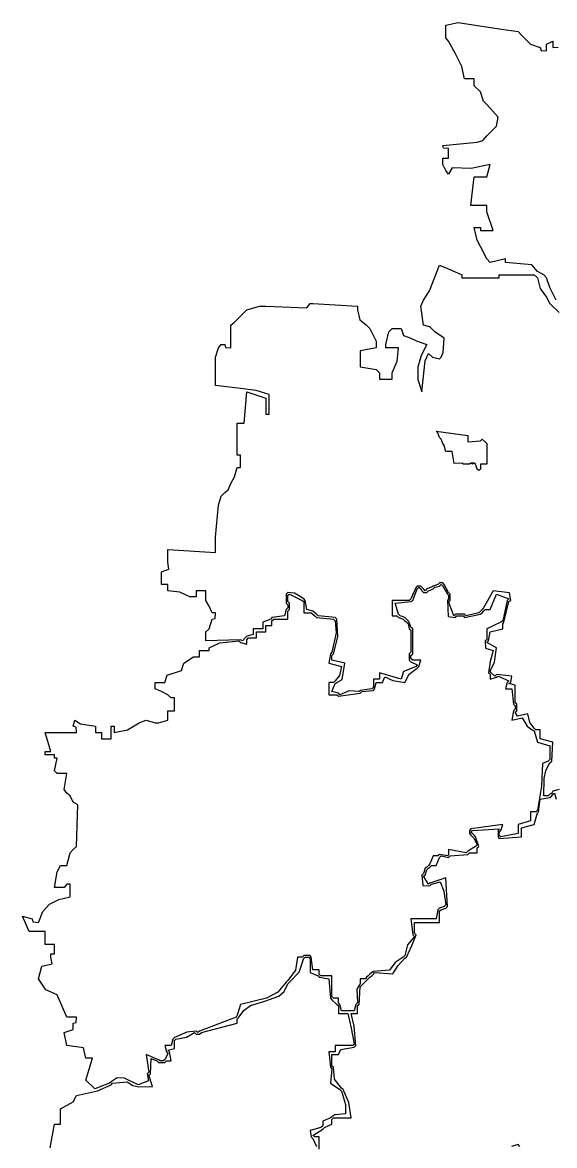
# Model space of a CAD drawing. Extents: x 16 to 685, y 19 to 909.
# Drawn here: x 16 to 280, y 353 to 909 of the extents above; entities that cross this region are included whole.
import ezdxf

# ---------------------------------------------------------------- set-up
doc = ezdxf.new("R2010")
doc.units = 0
for name, color, linetype in [('bra', 7, 'CONTINUOUS'), ('bre', 7, 'CONTINUOUS'), ('hes', 7, 'CONTINUOUS'), ('nds', 7, 'CONTINUOUS'), ('nrw', 7, 'CONTINUOUS'), ('rp', 7, 'CONTINUOUS'), ('sh', 7, 'CONTINUOUS')]:
    doc.layers.add(name, color=color, linetype=linetype)

msp = doc.modelspace()

# ---------------------------------------------------------------- linework, layer by layer
at = {"layer": 'bra', "color": 7}
msp.add_lwpolyline([(239.324444, 690.315556), (239.324444, 690.315556)], close=True, dxfattribs=at)
for points in [[(239.324444, 690.315556), (239.042222, 690.597778), (238.76, 690.597778), (238.477778, 690.88)], [(238.477778, 690.88), (239.042222, 690.88), (239.606667, 690.88), (240.171111, 690.88)], [(240.171111, 690.88), (239.888889, 690.597778), (239.606667, 690.597778), (239.324444, 690.315556)]]:
    msp.add_open_spline(points, degree=3, dxfattribs=at)
at = {"layer": 'bre', "color": 7}
msp.add_lwpolyline([(242.428889, 687.211111), (241.582222, 687.775556), (240.735556, 690.315556), (240.171111, 690.88), (238.477778, 690.88), (237.913333, 690.315556), (234.808889, 690.315556), (233.962222, 690.88), (230.293333, 690.597778), (229.164444, 696.524444), (226.06, 696.524444), (225.213333, 699.628889), (224.648889, 700.475556), (223.802222, 702.733333), (222.955556, 703.58), (222.108889, 705.837778), (221.262222, 706.684444), (237.066667, 704.426667), (237.066667, 701.322222), (243.275556, 701.886667), (244.122222, 702.733333), (245.533333, 701.322222), (246.38, 700.475556), (246.38, 690.315556), (243.275556, 690.315556), (243.275556, 687.775556), (242.428889, 687.211111), (242.428889, 687.211111)], dxfattribs=at)
at = {"layer": 'hes', "color": 7}
for points in [[(163.406667, 351.084444), (163.406667, 357.293333), (161.148889, 357.293333), (160.302222, 357.857778), (165.1, 360.962222), (165.946667, 361.808889), (169.615556, 363.502222), (169.615556, 365.76), (170.462222, 366.606667), (179.211111, 366.606667), (178.082222, 374.297222), (175.26, 380.717778), (174.413333, 381.282222), (170.956111, 385.7625), (170.462222, 391.724444), (169.615556, 392.288889), (169.615556, 397.933333), (173.002222, 397.933333), (174.131111, 400.473333), (180.622222, 401.602222), (181.468889, 402.448889), (180.6575, 412.044444), (179.211111, 418.253333), (182.315556, 418.253333), (182.315556, 422.204444), (183.162222, 422.768889), (183.726667, 431.517778), (184.573333, 432.364444), (186.831111, 434.622222), (187.677778, 435.468889), (188.524444, 436.315556), (189.371111, 436.88), (190.217778, 437.726667), (190.782222, 438.573333), (199.813333, 438.008889), (202.565, 442.030556), (205.74, 445.628889), (206.586667, 446.193333), (209.408889, 452.331667), (211.384444, 457.2), (210.537778, 458.046667), (210.537778, 463.408889), (222.955556, 463.408889), (222.955556, 469.053333), (223.802222, 469.617778), (226.06, 470.464444), (226.906667, 471.311111), (226.06, 485.422222), (218.157778, 482.882222), (217.593333, 482.317778), (215.053333, 486.268889), (215.9, 486.833333), (216.746667, 489.373333), (217.593333, 490.22), (218.157778, 490.784444), (219.004444, 491.631111), (221.262222, 491.631111), (222.955556, 495.582222), (223.802222, 496.428889), (227.471111, 495.582222), (228.317778, 496.428889), (237.066667, 496.993333), (237.913333, 497.84), (241.582222, 497.84), (241.582222, 500.38), (242.428889, 500.944444), (240.735556, 505.742222), (240.171111, 506.588889), (239.324444, 507.435556), (238.477778, 508), (239.324444, 508.846667), (252.588889, 509.693333), (252.024444, 508.846667), (252.024444, 505.742222), (252.588889, 504.895556), (263.595556, 505.742222), (263.595556, 510.257778), (269.804444, 511.951111), (271.497778, 517.595556), (272.062222, 518.16), (272.908889, 524.368889), (277.706667, 525.215556), (278.553333, 526.062222), (279.117778, 526.908889), (279.964444, 527.473333), (280.811111, 524.368889)], [(262.748889, 352.495556), (261.902222, 353.342222), (258.647847, 352.460278)]]:
    msp.add_lwpolyline(points, dxfattribs=at)
at = {"layer": 'nds', "color": 7}
msp.add_lwpolyline([(282.222222, 529.166667), (279.117778, 528.32), (278.553333, 527.473333), (277.706667, 526.908889), (276.86, 526.062222), (274.602222, 526.062222), (274.884444, 534.67), (275.713472, 538.603472), (277.706667, 542.431111), (278.553333, 543.277778), (279.117778, 552.591111), (272.908889, 554.284444), (272.908889, 558.8), (270.651111, 558.8), (269.804444, 559.646667), (267.723056, 562.433611), (266.7, 566.702222), (261.62, 565.573333), (260.491111, 567.548889), (261.337778, 568.113333), (261.337778, 571.5), (260.491111, 572.064444), (260.491111, 580.813333), (257.386667, 581.66), (258.233333, 582.224444), (258.797778, 585.328889), (251.177778, 586.175556), (250.331111, 585.328889), (248.637778, 587.022222), (248.073333, 587.868889), (250.154722, 592.278611), (251.177778, 599.44), (246.38, 601.98), (247.226667, 602.826667), (248.073333, 607.342222), (254.282222, 608.753333), (254.282222, 611.293333), (254.846667, 612.14), (257.386667, 622.3), (258.233333, 622.864444), (257.668889, 626.533333), (249.484444, 627.662222), (244.686667, 619.195556), (244.122222, 618.348889), (243.275556, 617.502222), (242.428889, 616.655556), (236.22, 615.244444), (235.373333, 616.091111), (230.857778, 616.091111), (230.011111, 615.244444), (227.471111, 622.3), (228.317778, 622.864444), (228.317778, 625.968889), (227.471111, 626.815556), (225.213333, 630.766667), (224.648889, 631.613333), (222.955556, 631.613333), (222.108889, 630.766667), (219.851111, 629.92), (219.004444, 629.355556), (216.746667, 628.508889), (215.9, 627.662222), (215.053333, 628.508889), (214.206667, 629.355556), (213.642222, 629.92), (211.948889, 629.92), (211.384444, 629.355556), (208.844444, 623.711111), (207.997778, 622.864444), (199.531111, 622.864444), (199.531111, 615.244444), (201.788889, 615.244444), (202.635556, 614.397778), (204.893333, 613.551111), (205.74, 612.704444), (206.586667, 612.14), (207.433333, 611.293333), (207.997778, 608.753333), (208.844444, 608.188889), (208.844444, 597.182222), (207.997778, 596.335556), (207.997778, 593.231111), (208.844444, 592.384444), (211.948889, 590.973333), (211.384444, 590.126667), (205.175556, 587.586667), (204.046667, 583.917778), (193.322222, 587.022222), (193.322222, 583.917778), (190.217778, 583.917778), (190.217778, 579.966667), (189.371111, 579.12), (183.726667, 578.273333), (183.162222, 577.708889), (178.152778, 578.026389), (173.566667, 576.015556), (173.002222, 576.862222), (169.615556, 577.708889), (171.308889, 581.66), (172.155556, 582.224444), (174.695556, 583.635556), (176.106667, 591.82), (169.615556, 593.231111), (169.615556, 595.488889), (170.462222, 596.335556), (172.684722, 604.8375), (172.155556, 613.551111), (171.308889, 614.397778), (162.842222, 615.244444), (161.995556, 616.091111), (161.148889, 616.655556), (160.302222, 617.502222), (157.197778, 618.348889), (156.351111, 622.864444), (155.786667, 623.711111), (151.200556, 626.4275), (147.884444, 626.815556), (147.037778, 625.968889), (147.037778, 621.453333), (147.884444, 620.606667), (147.884444, 619.195556), (147.037778, 618.348889), (146.191111, 615.244444), (139.982222, 614.397778), (139.417778, 613.551111), (135.466667, 612.14), (135.466667, 608.753333), (130.668889, 608.753333), (130.668889, 605.931111), (127.564444, 605.084444), (126.717778, 604.237778), (125.306667, 602.826667), (124.46, 603.391111), (107.244444, 602.826667), (107.244444, 607.342222), (108.937778, 608.753333), (110.348889, 613.551111), (111.830556, 613.939167), (112.042222, 616.655556), (110.348889, 616.655556), (108.937778, 620.042222), (107.244444, 622.864444), (107.244444, 627.662222), (102.446667, 627.662222), (102.446667, 624.557778), (99.342222, 624.557778), (94.262222, 626.956667), (88.335556, 627.662222), (88.335556, 630.766667), (85.231111, 630.766667), (85.231111, 636.975556), (88.9, 638.386667), (88.335556, 641.773333), (88.335556, 647.982222), (112.042222, 646.571111), (112.042222, 654.191111), (113.453333, 669.995556), (114.864444, 674.511111), (116.557778, 676.204444), (118.251111, 677.615556), (119.662222, 680.72), (121.355556, 684.106667), (122.766667, 688.622222), (124.46, 688.622222), (124.46, 694.831111), (122.766667, 694.831111), (122.766667, 701.322222), (122.766667, 702.733333), (122.766667, 710.635556), (126.153333, 710.635556), (127.564444, 726.157778), (136.877778, 723.053333), (136.877778, 715.151111), (138.571111, 715.151111), (138.571111, 724.746667), (132.150556, 726.828056), (124.46, 727.851111), (112.042222, 729.262222), (112.042222, 743.373333), (113.453333, 747.888889), (114.864444, 749.582222), (116.557778, 749.582222), (116.945833, 748.100556), (119.662222, 747.888889), (119.662222, 759.177778), (121.355556, 760.588889), (126.153333, 765.386667), (127.564444, 766.797778), (133.773333, 768.491111), (136.877778, 768.491111), (157.197778, 767.644444), (158.891111, 769.902222), (160.302222, 769.902222), (182.315556, 768.491111), (182.315556, 766.797778), (183.444444, 761.717778), (186.619444, 759.283611), (188.524444, 757.484444), (191.628889, 751.275556), (191.628889, 747.888889), (183.726667, 746.477778), (183.726667, 738.575556), (191.628889, 737.164444), (193.322222, 735.471111), (193.322222, 732.366667), (199.531111, 732.366667), (199.531111, 735.471111), (201.93, 741.3625), (202.635556, 747.888889), (196.426667, 747.888889), (196.426667, 749.582222), (197.837778, 755.791111), (199.531111, 757.484444), (204.046667, 757.484444), (205.175556, 754.097778), (208.844444, 752.686667), (211.948889, 751.275556), (216.746667, 749.582222), (213.889167, 744.096528), (212.301667, 738.293333), (212.301667, 732.278472), (214.206667, 726.157778), (215.9, 741.433056), (217.593333, 745.066667), (219.533611, 743.2675), (222.955556, 742.526667), (223.802222, 743.373333), (224.825278, 745.595833), (225.213333, 752.686667), (220.697778, 755.791111), (219.851111, 756.637778), (219.004444, 757.484444), (218.157778, 758.331111), (215.053333, 759.177778), (213.642222, 768.491111), (215.053333, 771.595556), (217.946111, 776.075833), (222.955556, 788.811111), (228.988056, 786.412222), (233.962222, 784.013333), (233.962222, 782.602222), (252.588889, 782.602222), (252.588889, 784.013333), (269.804444, 784.013333), (271.497778, 782.602222), (272.908889, 777.381111), (276.013333, 773.006667), (277.706667, 769.902222), (282.222222, 765.386667)], dxfattribs=at)
at = {"layer": 'nrw', "color": 7}
msp.add_lwpolyline([(47.695556, 385.233333), (51.082222, 396.24), (47.695556, 396.24), (46.566667, 401.32), (38.382222, 402.448889), (36.971111, 408.94), (41.486667, 410.351111), (41.486667, 413.455556), (42.968333, 413.843611), (43.18, 416.56), (40.075556, 416.56), (38.382222, 416.56), (33.584444, 427.566667), (27.975278, 430.036111), (24.271111, 435.468889), (25.964444, 441.677778), (31.044444, 442.806667), (30.48, 446.193333), (30.48, 447.886667), (32.173333, 447.886667), (32.173333, 452.402222), (27.657778, 452.402222), (27.657778, 458.893333), (19.755556, 458.893333), (16.368889, 466.513333), (21.166667, 465.102222), (21.554722, 463.620556), (24.271111, 463.408889), (26.383368, 468.766701), (29.739167, 472.404722), (34.312049, 474.719826), (40.075556, 476.108889), (40.075556, 480.624444), (40.075556, 482.317778), (38.382222, 482.317778), (36.971111, 480.624444), (32.173333, 480.624444), (33.584444, 488.526667), (35.277778, 491.631111), (38.382222, 491.631111), (40.075556, 497.84), (41.486667, 499.533333), (43.18, 500.944444), (43.744444, 521.546667), (41.486667, 522.957778), (40.075556, 526.062222), (38.382222, 527.473333), (36.971111, 529.166667), (38.382222, 537.068889), (33.584444, 537.068889), (32.173333, 538.48), (33.584444, 544.688889), (32.173333, 544.688889), (32.173333, 546.382222), (27.657778, 546.382222), (27.657778, 548.075556), (30.48, 548.075556), (27.657778, 557.388889), (30.48, 557.388889), (32.173333, 557.388889), (43.18, 557.388889), (42.968333, 560.105278), (41.486667, 560.493333), (42.333333, 563.597778), (45.085, 561.728056), (52.493333, 560.493333), (52.493333, 557.388889), (55.597778, 557.388889), (55.597778, 554.284444), (60.395556, 554.284444), (60.395556, 560.493333), (61.806667, 560.493333), (61.806667, 557.388889), (68.333056, 558.835278), (74.224444, 562.186667), (77.611111, 563.597778), (82.126667, 562.186667), (83.82, 562.186667), (88.335556, 563.597778), (88.335556, 568.113333), (91.722222, 568.113333), (91.722222, 574.604444), (90.028889, 574.604444), (88.335556, 576.015556), (85.231111, 577.708889), (82.126667, 579.12), (82.126667, 582.224444), (86.924444, 582.224444), (88.053333, 585.893333), (95.108889, 588.151111), (96.237778, 591.82), (101.035556, 594.924444), (104.14, 594.924444), (104.14, 598.028889), (108.937778, 598.028889), (108.937778, 599.44), (114.158889, 601.768333), (123.613333, 602.826667), (124.46, 601.98), (127.564444, 601.133333), (127.564444, 603.391111), (128.411111, 604.237778), (132.362222, 604.237778), (132.362222, 607.342222), (136.877778, 607.342222), (136.877778, 610.446667), (139.982222, 610.446667), (139.982222, 612.704444), (140.828889, 613.551111), (147.884444, 613.551111), (147.884444, 617.502222), (148.731111, 618.348889), (148.731111, 621.453333), (147.884444, 622.3), (147.884444, 625.404444), (148.731111, 625.968889), (154.94, 622.864444), (155.786667, 622.3), (155.786667, 616.655556), (159.455556, 616.655556), (160.302222, 616.091111), (161.148889, 615.244444), (161.995556, 614.397778), (170.462222, 613.551111), (171.308889, 612.704444), (171.732222, 606.7425), (169.615556, 597.182222), (169.051111, 596.335556), (168.204444, 591.82), (174.413333, 590.126667), (173.390278, 585.646389), (171.308889, 583.071111), (170.462222, 582.224444), (168.204444, 582.224444), (168.204444, 576.015556), (172.155556, 576.015556), (173.002222, 575.451111), (183.726667, 576.862222), (184.573333, 577.708889), (190.217778, 578.273333), (190.782222, 579.12), (191.628889, 582.224444), (194.733333, 582.224444), (195.862222, 585.046667), (199.848611, 583.212222), (205.74, 582.224444), (207.997778, 586.387222), (211.948889, 589.28), (212.795556, 590.126667), (213.642222, 593.231111), (209.691111, 593.231111), (208.844444, 594.077778), (208.844444, 595.488889), (209.691111, 596.335556), (209.691111, 608.753333), (208.844444, 609.6), (207.997778, 612.14), (207.433333, 612.704444), (206.586667, 613.551111), (205.74, 614.397778), (203.482222, 615.244444), (202.635556, 616.091111), (200.942222, 621.453333), (208.844444, 622.3), (209.691111, 622.864444), (211.948889, 628.508889), (212.795556, 629.355556), (213.642222, 628.508889), (214.206667, 627.662222), (215.053333, 626.815556), (216.746667, 626.815556), (217.593333, 627.662222), (219.851111, 628.508889), (220.697778, 629.355556), (222.955556, 629.92), (223.802222, 630.766667), (224.648889, 629.92), (226.906667, 625.968889), (227.471111, 625.404444), (227.471111, 623.711111), (226.906667, 622.864444), (227.188889, 614.962222), (230.857778, 614.397778), (231.422222, 615.244444), (234.808889, 615.244444), (235.373333, 614.397778), (243.275556, 616.091111), (244.122222, 616.655556), (244.686667, 617.502222), (245.533333, 618.348889), (248.073333, 618.348889), (251.177778, 625.968889), (257.386667, 623.711111), (256.54, 622.864444), (254.282222, 612.704444), (253.435556, 612.14), (246.38, 608.753333), (246.38, 603.391111), (245.533333, 602.826667), (245.815556, 599.157778), (249.484444, 598.028889), (248.038056, 592.525556), (247.226667, 587.022222), (248.073333, 586.175556), (248.073333, 583.917778), (251.177778, 584.764444), (252.024444, 585.328889), (257.386667, 583.071111), (256.54, 582.224444), (255.693333, 579.12), (258.797778, 579.12), (259.644444, 571.5), (260.491111, 570.653333), (260.491111, 568.96), (259.644444, 568.113333), (258.797778, 563.597778), (263.877778, 564.726667), (266.417778, 560.599167), (268.957778, 558.8), (269.804444, 558.235556), (271.497778, 552.591111), (277.706667, 550.897778), (277.706667, 544.124444), (276.86, 543.277778), (274.037778, 542.148889), (273.508611, 530.789444), (271.497778, 519.006667), (270.651111, 518.16), (268.111111, 518.16), (268.111111, 513.644444), (261.902222, 511.951111), (261.902222, 507.435556), (253.435556, 505.742222), (252.588889, 506.588889), (252.588889, 508), (253.435556, 508.846667), (254.282222, 511.951111), (238.477778, 509.693333), (237.913333, 508.846667), (237.913333, 507.435556), (238.477778, 506.588889), (239.324444, 505.742222), (240.171111, 504.895556), (241.582222, 501.791111), (240.735556, 500.944444), (237.066667, 498.686667), (236.22, 497.84), (227.471111, 499.533333), (227.471111, 496.993333), (226.906667, 496.428889), (222.955556, 496.993333), (222.108889, 496.428889), (219.851111, 496.428889), (218.157778, 492.477778), (217.593333, 491.631111), (216.746667, 490.784444), (215.9, 490.22), (215.053333, 487.68), (214.206667, 486.833333), (214.771111, 481.753333), (218.157778, 481.471111), (219.004444, 482.317778), (223.237778, 483.446667), (225.072222, 478.860556), (226.06, 472.157778), (225.213333, 471.311111), (222.955556, 470.464444), (222.108889, 469.617778), (221.262222, 465.102222), (208.844444, 465.102222), (209.691111, 457.2), (210.537778, 456.353333), (207.080556, 452.225833), (205.74, 447.04), (204.893333, 446.193333), (200.9775, 443.476944), (198.12, 439.702222), (190.217778, 439.137778), (189.371111, 438.573333), (188.524444, 437.726667), (187.677778, 436.88), (186.831111, 436.315556), (186.266667, 435.468889), (183.726667, 435.468889), (183.726667, 432.928889), (183.162222, 432.364444), (181.998056, 430.424167), (182.315556, 423.615556), (181.468889, 422.768889), (180.622222, 419.664444), (174.413333, 419.664444), (173.566667, 422.768889), (173.002222, 423.615556), (173.002222, 425.873333), (170.462222, 425.873333), (169.615556, 426.72), (169.615556, 436.88), (164.253333, 436.88), (163.406667, 437.726667), (163.406667, 439.984444), (160.302222, 439.984444), (159.455556, 446.193333), (158.891111, 447.04), (155.786667, 447.04), (154.94, 446.193333), (152.682222, 446.193333), (151.659167, 439.772778), (147.884444, 434.622222), (147.037778, 433.775556), (142.875, 428.801389), (137.230556, 425.943889), (124.46, 422.768889), (122.766667, 417.406667), (122.202222, 416.56), (104.14, 409.504444), (103.293333, 408.94), (102.446667, 409.504444), (97.719444, 409.116389), (91.722222, 406.4), (90.875556, 405.553333), (90.028889, 402.448889), (86.924444, 402.448889), (87.771111, 399.344444), (88.335556, 398.497778), (86.924444, 395.393333), (86.077778, 394.828889), (84.666667, 394.828889), (83.82, 395.393333), (77.611111, 397.933333), (79.022222, 389.184444), (78.175556, 388.337778), (78.74, 384.951111), (73.66, 382.975556), (66.921944, 386.326944), (63.301562, 386.428368), (60.395556, 384.386667), (59.548889, 383.822222), (52.211111, 381), (47.695556, 385.233333), (47.695556, 385.233333)], dxfattribs=at)
at = {"layer": 'rp', "color": 7}
msp.add_lwpolyline([(30.056667, 351.754722), (32.173333, 363.502222), (35.277778, 363.502222), (35.277778, 371.122222), (41.486667, 374.508889), (43.18, 377.613333), (53.586944, 379.976944), (60.395556, 382.975556), (60.96, 383.822222), (68.297778, 384.386667), (70.992118, 382.605139), (73.9775, 381.987778), (80.715556, 382.128889), (79.022222, 387.773333), (79.868889, 388.337778), (80.151111, 395.957778), (82.973333, 394.828889), (83.82, 393.982222), (86.924444, 393.982222), (87.771111, 394.828889), (90.028889, 394.828889), (89.182222, 399.344444), (88.335556, 400.191111), (91.722222, 401.037778), (91.722222, 404.988889), (92.286667, 405.553333), (97.684167, 406.611667), (101.6, 408.94), (102.446667, 408.093333), (104.14, 408.093333), (104.986667, 408.94), (122.766667, 413.455556), (122.766667, 415.713333), (123.613333, 416.56), (126.126324, 420.006749), (129.271007, 422.173576), (136.489722, 424.426944), (143.338021, 426.839062), (146.019683, 429.204327), (147.884444, 432.928889), (148.731111, 433.775556), (153.528889, 438.749722), (155.786667, 445.628889), (156.351111, 446.193333), (158.044444, 446.193333), (158.891111, 445.628889), (158.891111, 438.573333), (162.842222, 436.88), (163.406667, 436.315556), (168.204444, 435.468889), (169.051111, 425.873333), (169.615556, 425.026667), (172.155556, 422.768889), (173.002222, 422.204444), (173.002222, 418.253333), (177.517778, 418.253333), (179.175833, 410.986111), (180.622222, 403.295556), (180.057778, 402.448889), (171.308889, 402.448889), (171.308889, 399.344444), (168.204444, 399.344444), (169.051111, 391.724444), (169.615556, 390.877778), (169.051111, 383.822222), (173.566667, 380.717778), (174.413333, 379.871111), (176.353611, 373.168333), (176.388889, 368.582222), (171.097222, 368.194167), (169.615556, 367.171111), (169.051111, 366.606667), (165.1, 364.913333), (165.1, 362.655556), (164.253333, 361.808889), (158.891111, 360.397778), (159.455556, 357.293333), (160.302222, 356.446667), (161.995556, 352.495556)], dxfattribs=at)
at = {"layer": 'sh', "color": 7}
msp.add_lwpolyline([(280.811111, 771.595556), (277.706667, 777.804444), (276.013333, 782.602222), (274.602222, 784.013333), (271.497778, 785.706667), (268.675556, 789.093333), (255.693333, 790.222222), (255.693333, 791.915556), (248.073333, 790.222222), (246.38, 791.915556), (243.275556, 798.124444), (241.582222, 801.228889), (240.171111, 807.437778), (243.275556, 807.437778), (243.275556, 806.026667), (249.484444, 806.026667), (246.38, 815.34), (246.38, 818.444444), (238.477778, 818.444444), (240.171111, 832.555556), (246.38, 832.555556), (248.073333, 838.764444), (238.724722, 836.753611), (229.164444, 837.071111), (227.471111, 833.966667), (226.06, 835.66), (224.648889, 838.764444), (224.648889, 841.868889), (227.471111, 841.868889), (227.471111, 846.666667), (225.001667, 846.843056), (224.648889, 848.077778), (241.582222, 849.771111), (244.510278, 850.5825), (246.38, 852.875556), (249.484444, 855.98), (251.283611, 857.602778), (252.024444, 862.188889), (246.38, 868.397778), (244.686667, 870.091111), (243.275556, 874.606667), (240.171111, 877.711111), (240.171111, 881.097778), (235.373333, 881.097778), (233.962222, 887.306667), (230.857778, 893.515556), (227.471111, 899.724444), (226.06, 901.417778), (226.06, 907.626667), (232.268889, 909.037778), (252.588889, 905.933333), (261.902222, 904.522222), (263.595556, 902.828889), (268.111111, 898.313333), (272.908889, 896.62), (273.296944, 895.138333), (276.013333, 894.926667), (276.013333, 898.313333), (279.117778, 899.724444), (279.117778, 896.62), (281.834167, 896.831667)], dxfattribs=at)

doc.saveas('drawing.dxf')
